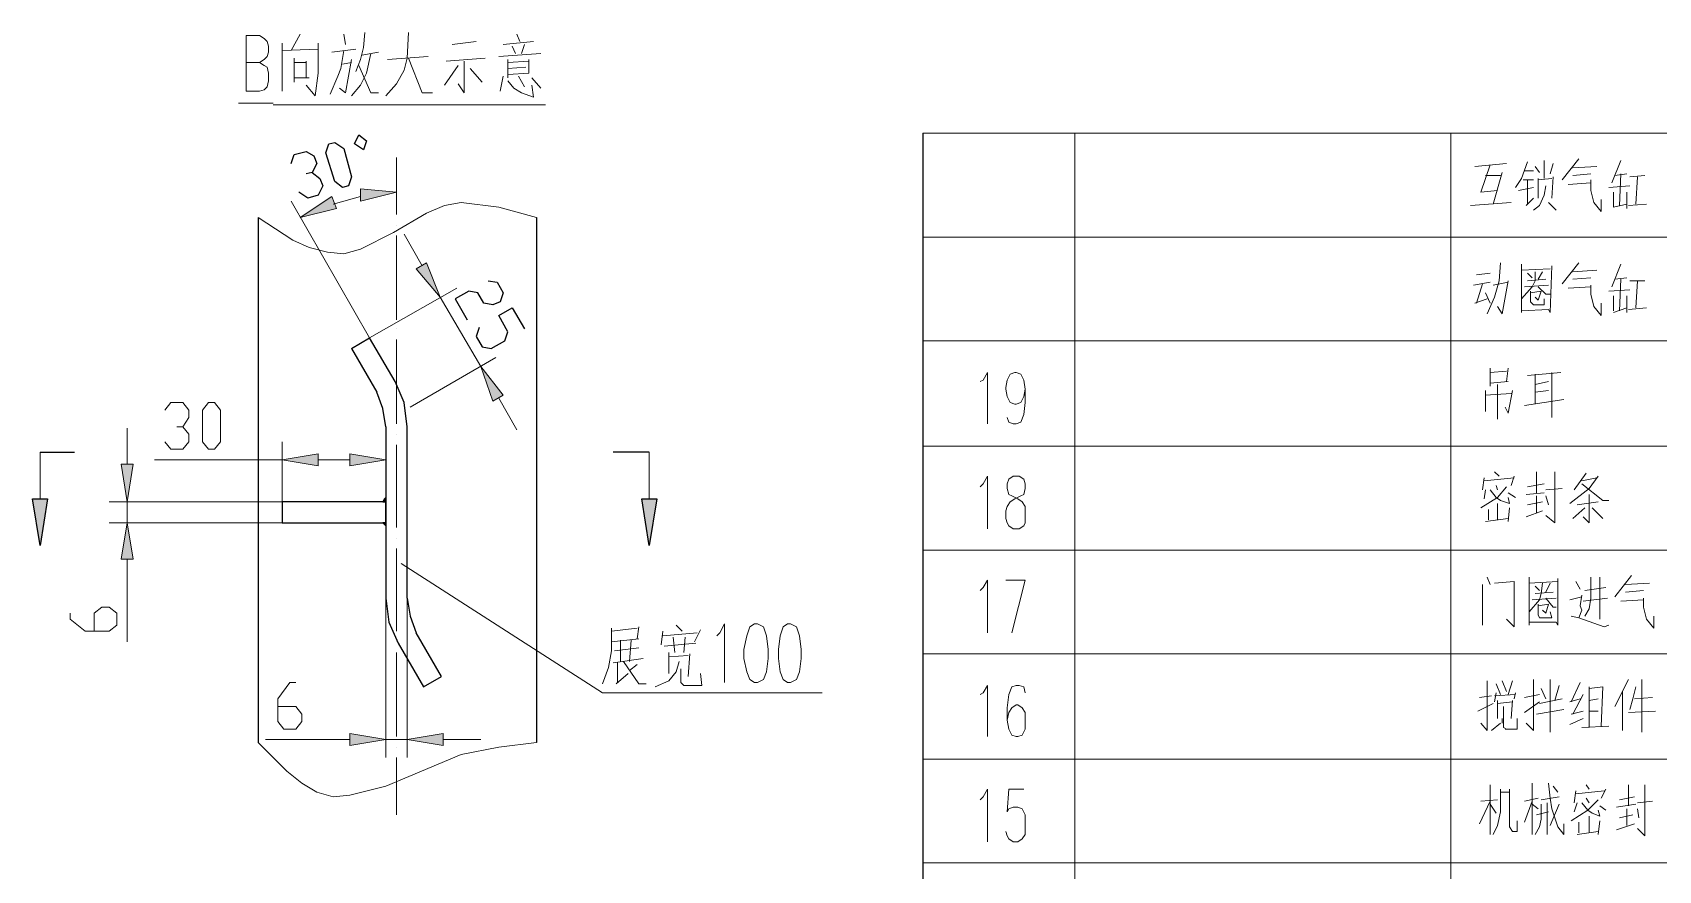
# Model space of a CAD drawing. Header units: inches. Extents: x -244 to 17, y 0 to 370.
# Drawn here: x -121.3 to -52.6, y 134.8 to 170.1 of the extents above; entities that cross this region are included whole.
import ezdxf

# ---------------------------------------------------------------- set-up
doc = ezdxf.new("R2010")
doc.units = ezdxf.units.IN
doc.header["$MEASUREMENT"] = 0
doc.layers.add('图层 1', color=7, linetype='Continuous')

# ---------------------------------------------------------------- blocks, each defined once
blk = doc.blocks.new('block 2')
at = {"layer": '图层 1', "true_color": 0xffffff}
h = blk.add_hatch(color=7, dxfattribs=at)
h.dxf.hatch_style = 2
h.paths.add_polyline_path([(170.561, 141.923), (170.561, 141.288), (168.593, 141.605)])
h = blk.add_hatch(color=7, dxfattribs=at)
h.dxf.hatch_style = 2
h.paths.add_polyline_path([(168.021, 138.176), (168.021, 137.668), (169.545, 137.922)])
h = blk.add_hatch(color=7, dxfattribs=at)
h.dxf.hatch_style = 2
h.paths.add_polyline_path([(172.022, 138.176), (172.022, 137.668), (170.434, 137.922)])
h = blk.add_hatch(color=7, dxfattribs=at)
h.dxf.hatch_style = 2
h.paths.add_polyline_path([(172.466, 129.857), (171.958, 129.857), (172.212, 131.382)])
h = blk.add_hatch(color=7, dxfattribs=at)
h.dxf.hatch_style = 2
h.paths.add_polyline_path([(182.817, 129.096), (183.325, 129.286), (182.436, 130.62)])
h = blk.add_hatch(color=7, dxfattribs=at)
h.dxf.hatch_style = 2
h.paths.add_polyline_path([(160.655, 128.524), (160.147, 128.524), (160.401, 127)])
h = blk.add_hatch(color=7, dxfattribs=at)
h.dxf.hatch_style = 2
h.paths.add_polyline_path([(172.466, 128.524), (171.958, 128.524), (172.212, 127)])
h = blk.add_hatch(color=7, dxfattribs=at)
h.dxf.hatch_style = 2
h.paths.add_polyline_path([(183.642, 128.079), (183.134, 128.079), (183.515, 126.556)])
h = blk.add_hatch(color=7, dxfattribs=at)
h.dxf.hatch_style = 2
h.paths.add_polyline_path([(169.482, 127), (169.545, 127.127), (169.545, 127)])
h.paths.add_polyline_path([(169.482, 127.063), (169.482, 127), (169.545, 127.127)])
h.paths.add_polyline_path([(169.418, 127), (169.482, 127.063), (169.482, 127)])
h = blk.add_hatch(color=7, dxfattribs=at)
h.dxf.hatch_style = 2
h.paths.add_polyline_path([(170.625, 127), (170.561, 127.063), (170.561, 127)])
h = blk.add_hatch(color=7, dxfattribs=at)
h.dxf.hatch_style = 2
h.paths.add_polyline_path([(160.655, 124.587), (160.147, 124.587), (160.401, 126.111)])
h = blk.add_hatch(color=7, dxfattribs=at)
h.dxf.hatch_style = 2
h.paths.add_polyline_path([(180.531, 125.285), (180.277, 125.73), (179.07, 124.714)])
h = blk.add_hatch(color=7, dxfattribs=at)
h.dxf.hatch_style = 2
h.paths.add_polyline_path([(174.943, 122.047), (174.689, 122.491), (176.149, 123)])
h = blk.add_hatch(color=7, dxfattribs=at)
h.dxf.hatch_style = 2
h.paths.add_polyline_path([(170.561, 116.205), (170.561, 115.57), (168.593, 115.888)])
at = {"layer": '图层 1', "lineweight": 0}
for points in [[(170.561, 141.923), (170.561, 141.288), (168.593, 141.605), (170.561, 141.923)], [(168.021, 138.176), (168.021, 137.668), (169.545, 137.922), (168.021, 138.176)], [(172.022, 138.176), (172.022, 137.668), (170.434, 137.922), (172.022, 138.176)], [(172.466, 129.857), (171.958, 129.857), (172.212, 131.382), (172.466, 129.857)], [(182.817, 129.096), (183.325, 129.286), (182.436, 130.62), (182.817, 129.096)], [(160.655, 128.524), (160.147, 128.524), (160.401, 127), (160.655, 128.524)], [(172.466, 128.524), (171.958, 128.524), (172.212, 127), (172.466, 128.524)], [(183.642, 128.079), (183.134, 128.079), (183.515, 126.556), (183.642, 128.079)], [(169.418, 127), (169.482, 127.063), (169.482, 127), (169.418, 127)], [(169.482, 127), (169.545, 127.127), (169.545, 127), (169.482, 127)], [(169.482, 127.063), (169.482, 127), (169.545, 127.127), (169.482, 127.063)], [(170.434, 127.127), (170.434, 127), (170.561, 127.063), (170.434, 127.127)], [(170.434, 127), (170.561, 127.063), (170.561, 127), (170.434, 127)], [(170.625, 127), (170.561, 127.063), (170.561, 127), (170.625, 127)], [(160.655, 124.587), (160.147, 124.587), (160.401, 126.111), (160.655, 124.587)], [(180.531, 125.285), (180.277, 125.73), (179.07, 124.714), (180.531, 125.285)], [(174.943, 122.047), (174.689, 122.491), (176.149, 123), (174.943, 122.047)], [(170.561, 116.205), (170.561, 115.57), (168.593, 115.888), (170.561, 116.205)]]:
    blk.add_lwpolyline(points, dxfattribs=at)
at = {"layer": '图层 1', "color": 7, "lineweight": 25, "true_color": 0xffffff}
for points in [[(170.561, 141.923), (170.561, 141.288), (168.593, 141.605), (170.561, 141.923)], [(172.53, 141.605), (172.53, 140.145)], [(182.436, 132.398), (160.274, 132.398)], [(169.545, 131.382), (169.545, 127), (170.434, 127), (170.434, 131.382), (169.545, 131.382)], [(184.341, 130.112), (184.087, 129.794), (183.769, 129.667), (183.388, 129.857), (183.261, 130.302), (183.515, 130.683)], [(184.722, 131.001), (185.103, 130.874), (185.23, 130.366), (185.039, 130.048), (184.722, 129.921), (184.341, 130.112), (184.277, 130.366)], [(183.706, 128.841), (183.96, 129.159), (185.166, 129.54), (185.547, 129.413), (185.611, 129.159), (185.357, 128.778), (184.15, 128.46), (183.769, 128.588), (183.706, 128.841)], [(176.911, 128.46), (175.07, 127.381)], [(176.911, 128.46), (177.356, 127.699)], [(175.514, 126.619), (177.356, 127.699)], [(185.547, 128.334), (185.928, 128.143), (185.674, 127.826), (185.293, 127.953), (185.547, 128.334)], [(166.37, 127), (165.354, 126.873), (164.465, 126.492)], [(173.609, 127), (166.37, 127)], [(169.545, 127.127), (169.418, 127)], [(169.418, 127), (169.482, 127.063), (169.482, 127), (169.418, 127)], [(169.482, 127), (169.545, 127.127), (169.545, 127), (169.482, 127)], [(169.482, 127.063), (169.482, 127), (169.545, 127.127), (169.482, 127.063)], [(170.434, 127.127), (170.434, 127), (170.561, 127.063), (170.434, 127.127)], [(170.561, 127), (170.434, 127.127)], [(170.434, 127), (170.561, 127.063), (170.561, 127), (170.434, 127)], [(170.625, 127), (170.561, 127.063), (170.561, 127), (170.625, 127)], [(173.609, 127), (174.371, 127.127), (175.07, 127.381)], [(164.465, 126.492), (162.624, 125.413), (163.068, 124.651)], [(173.609, 126.111), (174.625, 126.238), (175.514, 126.619)], [(163.068, 124.651), (164.91, 125.73)], [(166.37, 126.111), (165.608, 125.984), (164.91, 125.73)], [(166.37, 126.111), (173.609, 126.111)], [(179.769, 122.682), (179.705, 122.301), (179.261, 122.047), (178.88, 122.174), (178.753, 122.491), (178.816, 122.873), (179.261, 123.126), (179.324, 123.507), (179.007, 124.079), (178.118, 123.571)], [(177.8, 123.063), (177.419, 123.19), (176.975, 122.936), (176.911, 122.555), (177.229, 121.984), (177.61, 121.857), (178.308, 122.238), (178.626, 121.666), (177.737, 121.158)], [(182.436, 120.65), (160.274, 120.65)], [(172.53, 115.888), (172.53, 117.412)], [(170.561, 116.205), (170.561, 115.57), (168.593, 115.888), (170.561, 116.205)], [(185.992, 104.331), (87.122, 104.331)]]:
    blk.add_lwpolyline(points, dxfattribs=at)
at = {"layer": '图层 1', "color": 7, "lineweight": 13, "true_color": 0xffffff}
for points in [[(170.561, 141.605), (172.53, 141.605)], [(169.545, 131.382), (169.545, 138.684)], [(170.434, 131.382), (170.434, 138.684)], [(168.021, 138.176), (168.021, 137.668), (169.545, 137.922), (168.021, 138.176)], [(172.022, 138.176), (172.022, 137.668), (170.434, 137.922), (172.022, 138.176)], [(168.021, 137.922), (164.529, 137.922)], [(170.434, 137.922), (169.545, 137.922)], [(172.022, 137.922), (173.546, 137.922)], [(172.212, 131.382), (172.212, 136.779)], [(160.401, 128.524), (160.401, 132.08)], [(170.434, 131.382), (172.974, 131.382)], [(172.466, 129.857), (171.958, 129.857), (172.212, 131.382), (172.466, 129.857)], [(177.356, 127.699), (183.134, 131.001)], [(182.817, 129.096), (183.325, 129.286), (182.436, 130.62), (182.817, 129.096)], [(172.212, 128.524), (172.212, 129.857)], [(183.325, 128.079), (183.007, 129.223)], [(160.655, 128.524), (160.147, 128.524), (160.401, 127), (160.655, 128.524)], [(172.466, 128.524), (171.958, 128.524), (172.212, 127), (172.466, 128.524)], [(177.356, 127.699), (179.451, 124.016)], [(183.642, 128.079), (183.134, 128.079), (183.515, 126.556), (183.642, 128.079)], [(167.323, 127), (159.639, 127)], [(160.401, 126.111), (160.401, 127)], [(170.625, 127), (172.974, 127)], [(167.831, 126.365), (162.37, 117.856), (162.37, 108.585)], [(167.323, 126.111), (159.639, 126.111)], [(160.655, 124.587), (160.147, 124.587), (160.401, 126.111), (160.655, 124.587)], [(174.435, 125.984), (176.53, 122.365)], [(180.531, 125.285), (180.277, 125.73), (179.07, 124.714), (180.531, 125.285)], [(180.404, 125.476), (181.737, 126.238)], [(160.401, 124.587), (160.401, 123)], [(179.07, 124.714), (176.149, 123)], [(174.943, 122.047), (174.689, 122.491), (176.149, 123), (174.943, 122.047)], [(174.816, 122.238), (173.482, 121.476)], [(170.561, 115.888), (172.53, 115.888)], [(155.194, 7.556), (155.194, 104.331)], [(159.576, 7.556), (159.576, 104.331)], [(164.021, 7.556), (164.021, 104.331)], [(168.402, 7.556), (168.402, 104.331)], [(172.784, 7.556), (172.784, 104.331)], [(177.229, 7.556), (177.229, 104.331)], [(181.61, 7.556), (181.61, 104.331)], [(185.992, 7.556), (185.992, 104.331)], [(157.861, 101.918), (157.988, 101.791), (158.306, 101.6), (156.083, 101.6)], [(162.306, 101.918), (162.37, 101.791), (162.687, 101.6), (160.528, 101.6)], [(166.688, 101.918), (166.815, 101.791), (167.132, 101.6), (164.91, 101.6)], [(171.069, 101.918), (171.196, 101.791), (171.514, 101.6), (169.291, 101.6)], [(175.514, 101.918), (175.578, 101.791), (175.895, 101.6), (173.736, 101.6)], [(158.306, 100.076), (158.306, 100.711), (157.353, 100.775), (157.48, 100.711), (157.544, 100.521), (157.544, 100.33), (157.48, 100.14), (157.226, 100.013), (156.972, 100.013), (156.718, 100.013), (156.401, 100.013), (156.21, 100.14), (156.083, 100.33), (156.083, 100.521), (156.21, 100.711), (156.337, 100.775), (156.528, 100.838)], [(162.37, 100.013), (162.624, 100.076), (162.687, 100.266), (162.687, 100.394), (162.624, 100.584), (162.306, 100.711), (161.735, 100.775), (161.227, 100.775), (160.846, 100.711), (160.592, 100.584), (160.528, 100.394), (160.528, 100.33), (160.592, 100.14), (160.846, 100.013), (161.163, 100.013), (161.227, 100.013), (161.544, 100.013), (161.735, 100.14), (161.862, 100.33), (161.862, 100.394), (161.735, 100.584), (161.544, 100.711), (161.227, 100.775)], [(164.91, 100.584), (167.132, 100.013), (167.132, 100.838)], [(171.514, 100.521), (171.387, 100.711), (171.196, 100.775), (171.006, 100.775), (170.752, 100.711), (170.688, 100.584), (170.561, 100.33), (170.434, 100.14), (170.244, 100.013), (170.053, 100.013), (169.736, 100.013), (169.545, 100.013), (169.418, 100.076), (169.291, 100.266), (169.291, 100.521), (169.418, 100.711), (169.545, 100.775), (169.736, 100.838), (170.053, 100.838), (170.244, 100.775), (170.434, 100.647), (170.561, 100.457), (170.688, 100.203), (170.752, 100.076), (171.006, 100.013), (171.196, 100.013), (171.387, 100.076), (171.514, 100.266), (171.514, 100.521)], [(175.197, 100.013), (174.879, 100.076), (174.625, 100.203), (174.562, 100.394), (174.562, 100.457), (174.625, 100.647), (174.879, 100.775), (175.197, 100.838), (175.26, 100.838), (175.578, 100.775), (175.832, 100.647), (175.895, 100.457), (175.895, 100.394), (175.832, 100.203), (175.578, 100.076), (175.197, 100.013), (174.625, 100.013), (174.117, 100.076), (173.8, 100.203), (173.736, 100.394), (173.736, 100.521), (173.8, 100.711), (173.99, 100.775)], [(185.992, 97.917), (87.122, 97.917)], [(185.992, 82.042), (87.122, 82.042)], [(178.816, 81.026), (179.007, 80.518)], [(179.578, 81.09), (179.705, 80.391)], [(182.944, 81.216), (183.071, 79.502)], [(184.595, 81.026), (184.722, 79.693)], [(156.401, 80.391), (158.496, 80.391)], [(156.845, 80.835), (157.798, 80.391)], [(157.29, 80.137), (157.671, 80.391)], [(157.861, 80.074), (157.798, 80.772)], [(162.878, 80.518), (160.782, 80.518), (161.1, 80.772)], [(161.1, 79.947), (160.782, 80.328)], [(161.608, 80.899), (161.925, 80.264)], [(162.179, 80.835), (162.243, 80.328)], [(166.942, 80.709), (165.227, 80.709)], [(167.259, 80.518), (166.942, 80.391)], [(169.609, 80.582), (169.736, 79.629)], [(170.117, 80.454), (169.672, 80.454)], [(171.069, 79.693), (170.625, 80.074), (170.18, 80.772)], [(170.942, 80.391), (170.625, 80.137), (170.498, 79.947), (170.371, 79.566), (170.625, 79.629)], [(170.942, 80.582), (170.561, 80.645)], [(171.45, 80.645), (170.942, 80.709)], [(171.323, 80.645), (171.45, 79.375)], [(175.133, 80.582), (174.244, 80.582)], [(174.943, 80.582), (175.006, 79.502)], [(176.086, 80.391), (175.324, 80.391)], [(175.514, 79.629), (175.451, 80.391)], [(175.895, 80.391), (175.959, 79.693)], [(180.531, 79.947), (179.769, 80.01), (179.07, 80.2), (178.372, 80.518)], [(179.642, 80.709), (178.816, 80.963)], [(179.261, 80.582), (178.816, 80.391)], [(180.023, 80.963), (180.086, 80.391)], [(183.515, 80.772), (183.579, 80.074)], [(184.658, 80.391), (183.515, 80.772)], [(184.214, 80.582), (184.214, 79.947)], [(156.401, 80.264), (156.782, 80.074), (157.353, 79.947), (158.306, 79.947)], [(158.179, 79.566), (158.179, 79.947)], [(160.846, 79.693), (160.909, 79.819), (161.417, 79.819)], [(161.29, 79.248), (160.846, 79.248), (160.846, 79.756)], [(161.29, 79.883), (161.1, 79.883)], [(162.052, 80.074), (161.29, 80.074)], [(161.798, 79.819), (161.29, 79.819)], [(161.925, 80.074), (161.989, 79.438)], [(162.37, 80.137), (161.989, 80.2)], [(162.243, 80.2), (162.306, 79.312)], [(162.306, 80.137), (162.306, 80.137)], [(162.751, 80.137), (162.306, 79.947)], [(162.878, 79.438), (162.306, 79.629)], [(162.878, 79.883), (162.433, 79.693)], [(167.005, 80.2), (167.069, 79.375), (165.164, 79.375), (165.481, 79.693)], [(170.18, 79.566), (169.609, 79.629)], [(170.371, 80.074), (169.672, 80.074)], [(170.625, 79.312), (170.815, 79.629)], [(171.133, 80.137), (170.942, 80.074)], [(171.704, 80.2), (171.514, 80.01)], [(175.387, 80.074), (173.927, 80.074)], [(175.133, 79.438), (174.181, 79.629), (174.435, 79.756)], [(176.086, 79.629), (175.514, 79.693)], [(179.769, 79.629), (178.372, 79.883), (178.689, 80.074)], [(179.578, 80.264), (179.705, 79.629)], [(183.007, 80.264), (184.341, 79.883)], [(156.972, 79.248), (156.528, 79.248), (156.528, 79.438), (156.718, 79.566), (158.306, 79.566)], [(162.052, 79.438), (161.29, 79.502)], [(162.37, 79.312), (162.116, 79.375)], [(171.514, 79.375), (171.133, 79.502)], [(180.467, 79.057), (178.435, 79.057)], [(180.404, 77.788), (178.435, 77.851), (178.562, 77.915), (178.499, 79.057)], [(180.15, 78.486), (179.769, 78.486), (179.515, 78.613), (179.007, 79.057)], [(180.213, 79.057), (180.277, 77.851)], [(183.706, 78.55), (183.579, 79.185)], [(184.785, 78.804), (184.087, 79.057), (183.706, 79.312)], [(184.023, 78.994), (184.023, 78.55)], [(158.56, 78.613), (156.401, 78.613)], [(157.671, 78.232), (157.036, 78.232), (156.718, 78.296), (156.401, 78.486)], [(157.798, 78.613), (156.909, 78.931)], [(157.226, 78.422), (157.353, 77.915)], [(157.671, 78.613), (157.48, 78.359)], [(157.798, 78.931), (157.925, 78.359)], [(161.1, 78.867), (160.782, 78.55), (162.941, 78.55)], [(161.481, 78.422), (161.671, 77.279)], [(161.544, 78.931), (161.989, 78.296)], [(161.925, 78.296), (162.116, 77.343)], [(162.306, 78.296), (162.179, 78.931)], [(167.259, 78.74), (165.227, 78.74)], [(167.196, 77.534), (165.227, 77.534), (165.354, 77.597), (165.354, 78.74)], [(166.116, 78.359), (165.672, 78.359), (165.545, 78.296), (165.545, 77.788), (165.799, 77.851)], [(166.053, 78.359), (166.116, 77.915), (165.735, 78.041), (165.862, 78.169)], [(167.005, 78.169), (166.561, 78.232), (166.307, 78.296), (165.799, 78.74)], [(166.307, 78.613), (166.37, 77.597)], [(166.561, 78.486), (166.624, 77.724)], [(166.878, 78.486), (166.688, 78.296)], [(167.005, 78.74), (167.069, 77.534)], [(169.799, 78.867), (170.053, 78.169)], [(169.99, 78.422), (170.688, 78.422)], [(170.434, 78.169), (170.307, 78.804)], [(170.752, 78.867), (170.815, 78.105)], [(171.704, 78.422), (170.815, 78.422)], [(171.196, 78.105), (171.069, 78.804)], [(174.498, 78.931), (174.752, 77.279)], [(174.562, 78.486), (175.832, 78.486)], [(175.133, 77.915), (175.07, 78.486)], [(175.387, 78.486), (175.514, 77.915)], [(175.768, 78.804), (175.895, 77.407)], [(179.324, 78.676), (178.88, 78.676), (178.753, 78.55), (178.753, 78.105), (179.007, 78.105)], [(179.261, 78.676), (179.324, 78.232), (178.943, 78.359), (179.07, 78.486)], [(179.515, 78.359), (179.197, 78.041), (179.197, 77.851)], [(179.515, 78.931), (179.578, 77.915)], [(179.769, 78.804), (179.832, 78.041)], [(179.832, 78.359), (180.15, 78.169)], [(180.086, 78.804), (179.896, 78.613)], [(183.769, 78.041), (183.388, 78.105), (182.944, 78.296), (182.753, 78.55)], [(182.944, 78.867), (183.261, 78.55)], [(184.023, 78.804), (183.007, 78.804)], [(184.087, 78.359), (183.261, 78.359)], [(184.023, 78.359), (184.087, 77.788)], [(184.595, 78.486), (184.341, 78.296)], [(184.404, 78.931), (184.404, 78.55)], [(157.734, 77.978), (156.401, 77.978)], [(158.56, 77.915), (157.925, 77.851), (157.48, 77.788), (156.718, 77.534), (156.401, 77.279), (156.845, 77.279)], [(157.671, 77.47), (156.782, 77.851)], [(157.861, 78.232), (157.988, 77.47)], [(158.433, 77.724), (158.179, 77.534)], [(162.941, 77.851), (160.719, 77.851)], [(162.052, 77.66), (162.687, 77.47)], [(162.56, 78.232), (162.116, 78.041)], [(166.37, 78.041), (165.989, 77.724), (165.989, 77.597)], [(166.624, 78.041), (167.005, 77.851)], [(169.863, 78.041), (169.545, 77.66), (171.704, 77.66)], [(170.688, 78.041), (170.307, 77.915)], [(171.006, 77.343), (170.942, 78.041)], [(175.895, 77.788), (173.99, 77.788)], [(183.071, 77.915), (182.753, 77.597)], [(184.15, 77.724), (183.261, 77.788)], [(184.849, 78.105), (184.087, 78.105)], [(184.722, 77.724), (184.277, 77.851)], [(157.417, 76.263), (156.972, 76.962)], [(161.036, 77.025), (161.29, 76.454)], [(161.608, 76.454), (161.481, 76.962)], [(162.306, 76.454), (161.481, 76.899)], [(161.989, 77.025), (162.116, 76.581)], [(162.814, 76.581), (161.989, 76.962)], [(166.497, 76.518), (166.053, 76.581), (165.862, 76.518), (165.545, 76.644), (165.608, 76.962)], [(166.307, 77.025), (166.434, 76.518)], [(170.18, 76.391), (169.736, 76.899)], [(171.514, 75.819), (171.006, 76.2), (170.371, 77.025)], [(179.451, 77.089), (179.515, 76.137)], [(180.531, 76.644), (179.642, 77.343)], [(179.832, 76.899), (179.896, 76.137)], [(180.15, 76.899), (180.213, 75.882)], [(183.833, 77.089), (183.896, 76.137)], [(184.912, 76.644), (184.023, 77.343)], [(184.214, 76.899), (184.277, 76.137)], [(184.531, 76.899), (184.595, 75.882)], [(156.401, 76.708), (156.528, 75.819)], [(156.909, 76.644), (156.464, 76.644)], [(157.163, 76.2), (156.464, 76.2)], [(157.417, 76.263), (157.29, 76.073), (157.163, 75.756), (157.417, 75.819)], [(157.734, 76.708), (157.353, 76.835)], [(157.734, 76.518), (157.417, 76.263), (157.861, 75.819)], [(158.242, 76.772), (157.734, 76.835)], [(157.925, 76.327), (157.734, 76.2)], [(158.115, 76.772), (158.242, 75.565)], [(158.496, 76.327), (158.306, 76.2)], [(160.909, 76.518), (160.973, 75.375)], [(162.624, 76.2), (160.909, 76.2)], [(162.56, 76.2), (162.624, 75.629), (160.973, 75.692)], [(161.608, 75.819), (161.608, 76.2)], [(162.052, 76.2), (162.116, 75.819)], [(165.545, 76.644), (165.164, 75.565)], [(167.259, 76.137), (166.37, 76.137), (165.926, 76.2), (165.608, 76.391)], [(166.243, 76.454), (166.37, 75.438)], [(166.688, 76.391), (166.815, 75.501)], [(167.069, 76.772), (166.751, 76.581)], [(170.752, 76.2), (169.545, 76.2), (169.799, 76.454)], [(170.307, 76.708), (170.434, 75.819)], [(171.196, 76.518), (170.498, 75.629), (170.498, 75.375)], [(171.641, 76.327), (170.942, 76.835)], [(171.323, 76.518), (171.45, 75.882)], [(156.972, 75.756), (156.401, 75.819)], [(157.417, 75.501), (157.607, 75.756)], [(158.306, 75.501), (157.925, 75.692)], [(165.164, 75.565), (165.227, 75.375)], [(165.481, 75.756), (167.259, 75.756)], [(170.18, 76.073), (169.736, 75.629)], [(179.578, 76.137), (179.197, 76.137), (178.689, 76.01), (178.308, 75.692), (178.816, 75.692)], [(184.023, 76.137), (183.579, 76.137), (183.071, 76.01), (182.69, 75.692), (183.198, 75.692)], [(156.591, 75.057), (156.845, 74.295)], [(157.226, 74.359), (157.099, 74.93)], [(157.544, 75.057), (157.671, 74.232)], [(157.988, 74.295), (157.861, 74.93)], [(162.941, 74.549), (161.798, 75.121)], [(166.243, 74.866), (166.307, 73.914)], [(167.323, 74.422), (166.434, 75.121)], [(178.435, 75.184), (178.626, 74.613)], [(179.134, 75.184), (178.499, 75.184)], [(179.832, 74.866), (178.499, 74.93)], [(179.324, 75.375), (179.388, 74.485)], [(180.467, 74.866), (179.515, 75.247)], [(179.832, 75.121), (179.896, 74.613)], [(182.88, 75.184), (183.007, 74.613)], [(183.515, 75.184), (182.88, 75.184)], [(184.277, 74.866), (182.944, 74.93)], [(183.706, 75.375), (183.769, 74.485)], [(184.849, 74.866), (183.896, 75.247)], [(184.214, 75.121), (184.277, 74.613)], [(156.655, 74.168), (156.337, 73.85), (158.496, 73.85)], [(156.782, 74.613), (157.48, 74.613)], [(157.48, 74.168), (157.099, 74.104)], [(158.496, 74.549), (157.607, 74.549)], [(157.798, 73.533), (157.734, 74.168)], [(162.433, 74.803), (160.782, 74.803)], [(161.544, 74.549), (161.608, 73.406)], [(162.624, 74.232), (162.116, 74.359), (161.671, 74.485)], [(162.116, 74.295), (162.179, 73.533)], [(166.624, 74.676), (166.688, 73.914)], [(166.942, 74.676), (167.005, 73.66)], [(179.134, 74.613), (178.435, 74.613)], [(178.626, 73.787), (178.562, 74.549)], [(178.626, 74.232), (179.769, 74.168)], [(179.769, 74.485), (179.769, 73.85)], [(183.515, 74.613), (182.817, 74.613)], [(183.007, 73.787), (182.944, 74.549)], [(183.007, 74.232), (184.15, 74.168)], [(184.15, 74.485), (184.214, 73.85)], [(162.941, 73.978), (160.719, 73.978)], [(166.37, 73.914), (165.989, 73.914), (165.481, 73.787), (165.1, 73.469), (165.608, 73.469)]]:
    blk.add_lwpolyline(points, dxfattribs=at)
at = {"layer": '图层 1', "color": 7, "lineweight": 20, "true_color": 0xffffff}
for points in [[(164.973, 139.319), (165.735, 139.319), (165.989, 139.001), (165.989, 138.684), (165.735, 138.366), (165.227, 138.366), (164.973, 138.684), (164.973, 139.7), (165.481, 140.335), (165.735, 140.335)], [(173.609, 135.573), (173.292, 135.319), (172.974, 135.319), (172.657, 135.573), (172.657, 136.081), (172.974, 136.335)], [(174.308, 136.335), (174.625, 136.081), (174.625, 135.573), (174.308, 135.319), (173.99, 135.319), (173.609, 135.573), (173.609, 135.826)], [(172.657, 134.493), (172.974, 134.747), (174.308, 134.747), (174.625, 134.493), (174.625, 134.239), (174.308, 133.985), (172.974, 133.985), (172.657, 134.239), (172.657, 134.493)], [(187.262, 133.223), (187.262, 131.763)], [(188.976, 132.334), (188.849, 132.144), (188.786, 132.016), (188.532, 131.953), (188.214, 131.953), (187.96, 132.016), (187.833, 132.144), (187.77, 132.334), (187.77, 132.906), (190.119, 132.906), (190.119, 132.334), (189.992, 132.144), (189.865, 132.016), (189.675, 131.953), (189.421, 131.953), (189.23, 132.016), (189.103, 132.144), (188.976, 132.334), (188.976, 132.906)], [(161.798, 131.572), (161.798, 130.81), (161.481, 130.556), (161.163, 130.556), (160.846, 130.81), (160.846, 131.318), (161.163, 131.572), (162.116, 131.572), (162.814, 131.064), (162.814, 130.81)], [(187.198, 131.763), (187.198, 120.269)], [(189.802, 131.382), (187.77, 131.382)], [(189.484, 131.382), (189.548, 129.857)], [(189.167, 130.874), (188.151, 130.874)], [(188.341, 130.238), (188.341, 130.874)], [(188.976, 130.874), (188.976, 130.366)], [(190.183, 130.62), (189.484, 131.001)], [(189.802, 129.857), (188.532, 129.857), (187.579, 129.985), (188.024, 130.366)], [(189.04, 130.366), (188.341, 130.366)], [(189.484, 128.778), (188.722, 128.905), (188.405, 129.032), (187.643, 129.35)], [(189.421, 129.286), (189.548, 128.27)], [(188.024, 128.079), (187.579, 128.46)], [(189.103, 128.46), (188.405, 128.588), (187.706, 128.715), (187.897, 128.969)], [(188.913, 128.841), (188.976, 128.46)], [(190.183, 128.778), (189.738, 128.715)], [(188.849, 128.143), (187.706, 127.635), (187.706, 127.318)], [(188.532, 127.826), (188.024, 128.079)], [(189.357, 127.635), (188.532, 127.826)], [(190.246, 127.889), (189.611, 127.953), (189.103, 128.079), (188.595, 128.27)], [(189.294, 128.016), (189.421, 127.318)], [(189.167, 126.111), (188.659, 126.238), (188.087, 126.556), (187.579, 127)], [(167.831, 126.365), (167.831, 126.365)], [(189.23, 125.222), (189.103, 126.937)], [(189.167, 126.048), (187.706, 125.476), (187.706, 125.032)], [(190.246, 126.048), (189.167, 126.111)], [(188.849, 123.952), (188.024, 124.524)], [(189.04, 124.46), (189.167, 122.809)], [(189.04, 123.698), (187.706, 123.698), (188.087, 123.952)], [(189.738, 124.206), (189.865, 123.19)], [(188.722, 123.444), (188.151, 122.936)], [(189.23, 122.238), (189.357, 120.46)], [(188.214, 121.857), (187.897, 121.603), (187.706, 121.285), (187.516, 120.777), (188.024, 120.841)], [(188.405, 122.047), (187.77, 122.174)], [(189.103, 121.857), (188.341, 121.857)], [(189.103, 120.968), (188.532, 120.968), (188.468, 121.857)], [(188.722, 121.857), (188.786, 121.094)], [(188.976, 121.857), (189.04, 120.968)], [(189.357, 121.539), (189.675, 121.666)], [(189.738, 122.047), (189.865, 120.777)], [(188.341, 120.841), (187.897, 120.46)], [(188.405, 121.412), (187.96, 121.158)], [(189.738, 121.158), (189.357, 121.285)], [(190.183, 121.476), (189.865, 121.349)], [(165.1, 117.475), (164.148, 117.475), (163.449, 117.602), (162.751, 117.856)], [(163.64, 117.412), (163.83, 116.141)], [(164.529, 117.475), (164.656, 116.332)], [(164.973, 117.475), (165.1, 116.396)], [(162.751, 117.285), (163.195, 116.776)], [(163.703, 116.967), (162.751, 116.332)], [(163.64, 117.221), (162.814, 117.221)], [(163.576, 116.396), (163.322, 116.713)], [(164.592, 117.094), (163.703, 117.094)], [(164.592, 116.65), (163.703, 116.713)], [(164.148, 117.348), (164.275, 116.332)], [(162.751, 116.332), (162.751, 116.015)], [(165.164, 116.332), (164.656, 116.396)], [(163.703, 114.618), (163.259, 114.744), (162.878, 115.062), (162.624, 115.634)], [(164.973, 115.316), (164.402, 115.379)], [(164.084, 115.062), (163.195, 115.062)], [(163.894, 115.062), (163.957, 114.237)], [(164.719, 114.872), (164.084, 114.808)], [(164.338, 115.253), (164.465, 113.919)], [(164.783, 115.316), (164.91, 113.856)], [(165.227, 114.744), (164.973, 114.491)], [(163.386, 114.554), (162.814, 114.554), (162.687, 114.427), (162.687, 113.665), (163.195, 113.729)], [(164.021, 114.173), (163.068, 114.237)], [(164.719, 114.363), (164.084, 114.427)], [(165.037, 113.729), (164.529, 113.982)], [(164.783, 113.03), (164.91, 112.903), (165.291, 112.713), (162.814, 112.713)], [(165.291, 111.443), (165.164, 111.633), (164.783, 111.76), (164.211, 111.887), (163.83, 111.887), (163.259, 111.76), (162.941, 111.633), (162.814, 111.443), (162.814, 111.316), (162.941, 111.062), (163.259, 110.935), (163.83, 110.871), (164.211, 110.871), (164.783, 110.935), (165.164, 111.062), (165.291, 111.316), (165.291, 111.443)], [(165.291, 110.046), (165.164, 110.236), (164.783, 110.363), (164.211, 110.426), (163.83, 110.426), (163.259, 110.363), (162.941, 110.236), (162.814, 110.046), (162.814, 109.919), (162.941, 109.665), (163.259, 109.538), (163.83, 109.474), (164.211, 109.474), (164.783, 109.538), (165.164, 109.665), (165.291, 109.919), (165.291, 110.046)]]:
    blk.add_lwpolyline(points, dxfattribs=at)
at = {"layer": '图层 1', "color": 7, "lineweight": 5, "true_color": 0xffffff}
for points in [[(160.274, 132.398), (159.068, 131.191), (158.56, 130.556), (158.179, 129.921), (157.988, 129.223), (158.052, 128.524), (158.433, 127), (159.766, 123.825), (160.084, 122.238), (160.274, 120.65)], [(182.436, 132.398), (181.483, 130.937), (181.166, 130.238), (180.975, 129.476), (180.912, 128.778), (181.102, 128.079), (181.801, 126.682), (182.626, 125.285), (182.944, 124.524), (183.071, 123.825), (182.88, 122.238), (182.436, 120.65)], [(157.226, 126.556), (159.639, 126.556)], [(160.084, 126.556), (160.084, 126.556)], [(160.528, 126.556), (164.084, 126.556)], [(164.529, 126.556), (164.529, 126.556)], [(164.973, 126.556), (168.466, 126.556)], [(168.91, 126.556), (168.91, 126.556)], [(169.355, 126.556), (172.847, 126.556)], [(173.292, 126.556), (173.292, 126.556)], [(173.736, 126.556), (177.292, 126.556)], [(177.737, 126.556), (177.737, 126.556)], [(178.118, 126.556), (181.674, 126.556)], [(182.118, 126.556), (182.118, 126.556)], [(182.563, 126.556), (184.976, 126.556)]]:
    blk.add_lwpolyline(points, dxfattribs=at)
at = {"layer": '图层 1', "lineweight": 0}
for points in [[(169.545, 127.127), (169.545, 127.127), (169.545, 127), (169.545, 127), (169.545, 127), (169.545, 127.127), (169.545, 127.127)], [(170.434, 127), (170.434, 127), (170.434, 127.127), (170.434, 127.127), (170.434, 127.127), (170.434, 127), (170.434, 127)]]:
    blk.add_open_spline(points, degree=3, knots=[0, 0, 0, 0, 1, 1, 1, 2, 2, 2, 2], dxfattribs=at)
at = {"layer": '图层 1', "color": 7, "lineweight": 25, "true_color": 0xffffff}
for points in [[(169.545, 127.127), (169.545, 127.127), (169.545, 127), (169.545, 127), (169.545, 127), (169.545, 127.127), (169.545, 127.127)], [(170.434, 127), (170.434, 127), (170.434, 127.127), (170.434, 127.127), (170.434, 127.127), (170.434, 127), (170.434, 127)]]:
    blk.add_open_spline(points, degree=3, knots=[0, 0, 0, 0, 1, 1, 1, 2, 2, 2, 2], dxfattribs=at)

msp = doc.modelspace()

# ---------------------------------------------------------------- block references
at = {"layer": '图层 1', "rotation": 90}
msp.add_blockref('block 2', (20.648, -20.119), dxfattribs=at)

doc.saveas('drawing.dxf')
